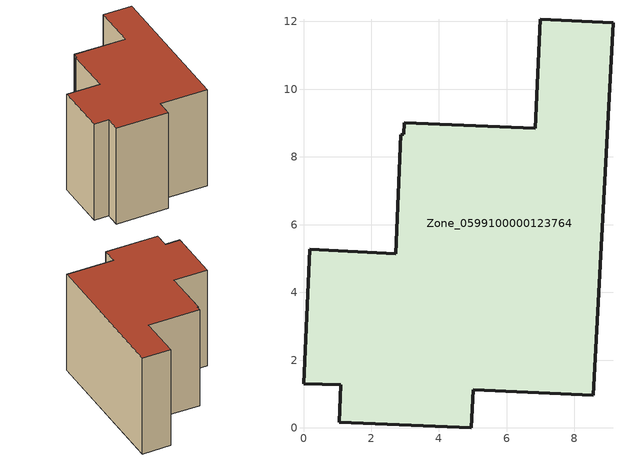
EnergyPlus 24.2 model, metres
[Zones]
Zone_0599100000123764
 floor ground (C_G): 0.18,5.27 2.72,5.15 2.87,8.66 2.96,8.66 2.98,9.02 6.84,8.85 6.99,12.07 9.14,11.97 8.56,0.97 5.01,1.13 4.95,0 1.05,0.16 1.1,1.28 0,1.31 z1
 wall outside (C_F): 2.72,5.15 0.18,5.27 0,1.31 1.1,1.28 1.05,0.16 4.95,0 5.01,1.13 8.56,0.97 9.14,11.97 6.99,12.07 6.84,8.85 2.98,9.02 2.96,8.66 2.87,8.66 2.72,5.15 z1:8.79
 roof outside (C_R): 2.87,8.66 2.72,5.15 0.18,5.27 0,1.31 1.1,1.28 1.05,0.16 4.95,0 5.01,1.13 8.56,0.97 9.14,11.97 6.99,12.07 6.84,8.85 2.98,9.02 2.96,8.66 z8.79
[BUILDING]
Pand.0599100000123764: North Axis=0; Terrain=City; Loads Convergence Tolerance Value=0.04; Temperature Convergence Tolerance Value=0.4; Solar Distribution=FullExterior; Maximum Number of Warmup Days=25; Minimum Number of Warmup Days=1
[Site:Location]
Rotterdam.The.Hague.AP_ZH_NLD Design_Conditions: Latitude=51.96; Longitude=4.45; Time Zone=1; Elevation=-4.5
[SITE:GROUNDTEMPERATURE:BUILDINGSURFACE]
18, 18, 18, 18, 18, 18, 18, 18, 18, 18, 18, 18
[MATERIAL] Thermal Absorptance=0.9; Solar Absorptance=0.7; Visible Absorptance=0.7
Name | Roughness | Thickness | Conductivity | Density | Specific Heat
G.TC.1975-1991 | MediumSmooth | 0.15 | 0.288461 | 540 | 1210
F.TC.1975-1991 | Rough | 0.3 | 0.230769 | 1920 | 840
R.TC.1975-1991 | MediumRough | 0.2 | 0.153846 | 1500 | 1000
[CONSTRUCTION]
C_G: G.TC.1975-1991
C_F: F.TC.1975-1991
C_R: R.TC.1975-1991
[ZONE]
Zone_0599100000123764: Type=1; Multiplier=1; Ceiling Height=Autocalculate; Volume=Autocalculate; Floor Area=autocalculate; Part of Total Floor Area=Yes
[ZONEINFILTRATION:DESIGNFLOWRATE]
Infil_Zone_0599100000123764: Zone or ZoneList or Space or SpaceList=Zone_0599100000123764; Schedule=AlwaysOn; Design Flow Rate Calculation Method=Flow/Area; Flow Rate per Floor Area=0.003; Constant Term Coefficient=1; Temperature Term Coefficient=0; Velocity Term Coefficient=0; Velocity Squared Term Coefficient=0
[HVACTEMPLATE:ZONE:IDEALLOADSAIRSYSTEM]
Zone_0599100000123764: Maximum Heating Supply Air Temperature=50; Minimum Cooling Supply Air Temperature=13; Maximum Heating Supply Air Humidity Ratio=0.0156; Minimum Cooling Supply Air Humidity Ratio=0.0077; Heating Limit=NoLimit; Cooling Limit=NoLimit; Dehumidification Control Type=ConstantSensibleHeatRatio; Cooling Sensible Heat Ratio=0.7; Dehumidification Setpoint=60; Humidification Control Type=None; Humidification Setpoint=30; Outdoor Air Method=None; Outdoor Air Flow Rate per Person=0.00944; Outdoor Air Flow Rate per Zone Floor Area=0; Outdoor Air Flow Rate per Zone=0; Demand Controlled Ventilation Type=None; Outdoor Air Economizer Type=NoEconomizer; Heat Recovery Type=None; Sensible Heat Recovery Effectiveness=0.7; Latent Heat Recovery Effectiveness=0.65
[ZONECONTROL:THERMOSTAT]
ThermostatControl_Zone_0599100000123764: Zone or ZoneList=Zone_0599100000123764; Control Type Schedule=DualSetpointControlType; Control 1=Thermostat_Zone_0599100000123764; Temperature Difference Between Cutout And Setpoint=0
[THERMOSTATSETPOINT:DUALSETPOINT]
Thermostat_Zone_0599100000123764: Heating Setpoint Temperature Schedule=HeatingSetpoint_Zone_0599100000123764; Cooling Setpoint Temperature Schedule=CoolingSetpoint_Zone_0599100000123764
[SCHEDULE:COMPACT]
HeatingSetpoint_Zone_0599100000123764: Through: 12/31, For: AllDays, Until: 24:00, 21
CoolingSetpoint_Zone_0599100000123764: Through: 12/31, For: AllDays, Until: 24:00, 24
DualSetpointControlType: Through: 12/31, For: AllDays, Until: 24:00, 4
AlwaysOn: Through: 12/31, For: AllDays, Until: 24:00, 1
